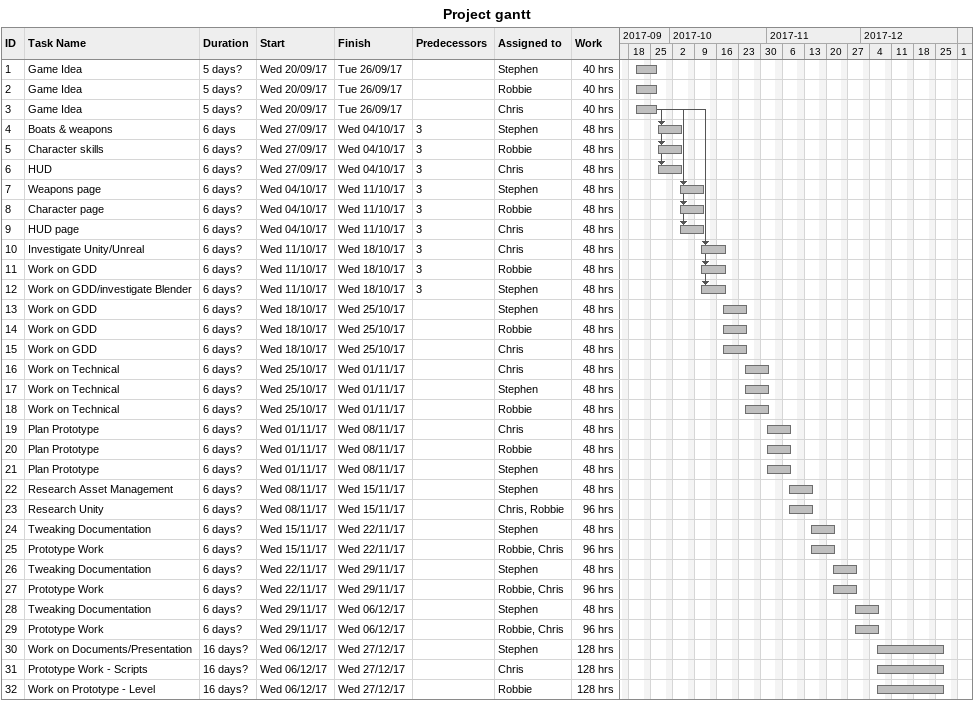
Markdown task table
Project gantt

| ID | Task | Duration | Start | Finish | Predecessors | Resources | Work (h) |
|---|---|---|---|---|---|---|---|
| 1 | Game Idea | 5d? | 2017-09-20 | 2017-09-26 |  | Stephen | 40 |
| 2 | Game Idea | 5d? | 2017-09-20 | 2017-09-26 |  | Robbie | 40 |
| 3 | Game Idea | 5d? | 2017-09-20 | 2017-09-26 |  | Chris | 40 |
| 4 | Boats & weapons | 6d | 2017-09-27 | 2017-10-04 | 3 | Stephen | 48 |
| 5 | Character skills | 6d? | 2017-09-27 | 2017-10-04 | 3 | Robbie | 48 |
| 6 | HUD | 6d? | 2017-09-27 | 2017-10-04 | 3 | Chris | 48 |
| 7 | Weapons page | 6d? | 2017-10-04 | 2017-10-11 | 3 | Stephen | 48 |
| 8 | Character page | 6d? | 2017-10-04 | 2017-10-11 | 3 | Robbie | 48 |
| 9 | HUD page | 6d? | 2017-10-04 | 2017-10-11 | 3 | Chris | 48 |
| 10 | Investigate Unity/Unreal | 6d? | 2017-10-11 | 2017-10-18 | 3 | Chris | 48 |
| 11 | Work on GDD | 6d? | 2017-10-11 | 2017-10-18 | 3 | Robbie | 48 |
| 12 | Work on GDD/investigate Blender | 6d? | 2017-10-11 | 2017-10-18 | 3 | Stephen | 48 |
| 13 | Work on GDD | 6d? | 2017-10-18 | 2017-10-25 |  | Stephen | 48 |
| 14 | Work on GDD | 6d? | 2017-10-18 | 2017-10-25 |  | Robbie | 48 |
| 15 | Work on GDD | 6d? | 2017-10-18 | 2017-10-25 |  | Chris | 48 |
| 16 | Work on Technical | 6d? | 2017-10-25 | 2017-11-01 |  | Chris | 48 |
| 17 | Work on Technical | 6d? | 2017-10-25 | 2017-11-01 |  | Stephen | 48 |
| 18 | Work on Technical | 6d? | 2017-10-25 | 2017-11-01 |  | Robbie | 48 |
| 19 | Plan Prototype | 6d? | 2017-11-01 | 2017-11-08 |  | Chris | 48 |
| 20 | Plan Prototype | 6d? | 2017-11-01 | 2017-11-08 |  | Robbie | 48 |
| 21 | Plan Prototype | 6d? | 2017-11-01 | 2017-11-08 |  | Stephen | 48 |
| 22 | Research Asset Management | 6d? | 2017-11-08 | 2017-11-15 |  | Stephen | 48 |
| 23 | Research Unity | 6d? | 2017-11-08 | 2017-11-15 |  | Chris, Robbie | 96 |
| 24 | Tweaking Documentation | 6d? | 2017-11-15 | 2017-11-22 |  | Stephen | 48 |
| 25 | Prototype Work | 6d? | 2017-11-15 | 2017-11-22 |  | Robbie, Chris | 96 |
| 26 | Tweaking Documentation | 6d? | 2017-11-22 | 2017-11-29 |  | Stephen | 48 |
| 27 | Prototype Work | 6d? | 2017-11-22 | 2017-11-29 |  | Robbie, Chris | 96 |
| 28 | Tweaking Documentation | 6d? | 2017-11-29 | 2017-12-06 |  | Stephen | 48 |
| 29 | Prototype Work | 6d? | 2017-11-29 | 2017-12-06 |  | Robbie, Chris | 96 |
| 30 | Work on Documents/Presentation | 16d? | 2017-12-06 | 2017-12-27 |  | Stephen | 128 |
| 31 | Prototype Work - Scripts | 16d? | 2017-12-06 | 2017-12-27 |  | Chris | 128 |
| 32 | Work on Prototype - Level | 16d? | 2017-12-06 | 2017-12-27 |  | Robbie | 128 |
